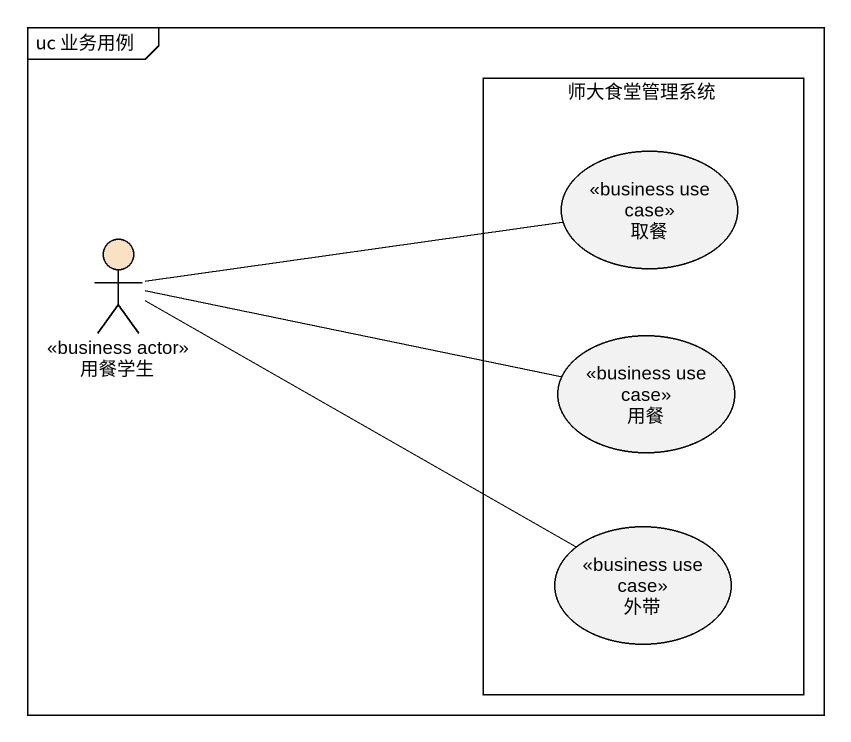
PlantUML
@startuml
mainframe uc 业务用例
rectangle 师大食堂管理系统 {
  usecase 取餐 <<business use case>>
  usecase 用餐 <<business use case>>
  usecase 外带 <<business use case>>
}
actor 用餐学生 <<business actor>> #F8E2C1
用餐学生 -right- 取餐
用餐学生 -right- 用餐
用餐学生 -right- 外带
@enduml
